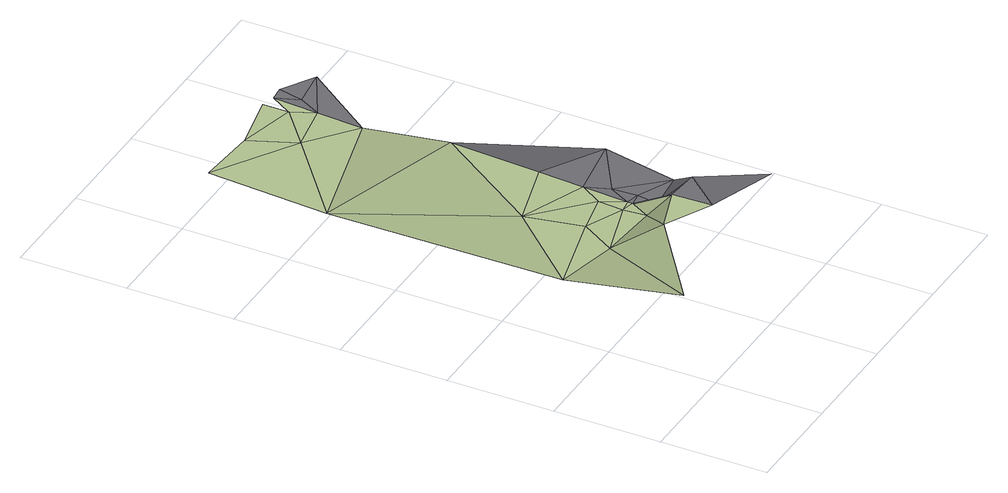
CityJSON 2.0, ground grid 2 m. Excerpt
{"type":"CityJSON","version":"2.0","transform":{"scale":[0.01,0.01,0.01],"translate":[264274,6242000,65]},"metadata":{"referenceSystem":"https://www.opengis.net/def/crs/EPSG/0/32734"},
"CityObjects":{
"terrain1":{"type":"TINRelief","geometry":[{"type":"CompositeSurface","lod":"1","boundaries":[[[0,1,2]],[[0,2,3]],[[0,4,1]],[[1,4,5]],[[6,1,5]],[[7,0,3]],[[4,0,8]],[[7,8,0]],[[3,9,10]],[[3,10,7]],[[11,5,4]],[[8,11,4]],[[8,7,12]],[[12,7,10]],[[5,11,13]],[[14,6,5]],[[11,8,15]],[[12,15,8]],[[5,13,16]],[[15,13,11]],[[17,6,18]],[[14,5,16]],[[6,19,18]],[[14,19,6]],[[17,18,20]],[[21,20,18]],[[19,22,18]],[[23,20,21]],[[22,21,18]],[[24,21,22]]]}]},
"road1":{"type":"Road","attributes":{"highway":"tertiary","name":"Upper Roodebloem Road","surface":"asphalt","lanes":1,"width":2.2,"oneway":"yes"},"geometry":[{"type":"MultiSurface","lod":"1","boundaries":[[[10,9,25]],[[12,10,26]],[[25,26,10]],[[15,12,27]],[[26,27,12]],[[27,28,15]],[[13,15,28]],[[29,27,26]],[[25,29,26]],[[29,28,27]],[[9,30,25]],[[28,31,13]],[[16,13,31]],[[31,28,29]],[[16,32,14]],[[24,22,33]],[[22,19,34]],[[35,24,33]],[[22,34,33]],[[33,34,35]]]}]}
},
"vertices":[
[170,286,140],[51,312,140],[49,85,180],[223,212,180],[211,352,140],[189,460,140],[86,773,110],[286,277,140],[282,320,140],[311,167,180],[309,241,180],[287,368,140],[307,314,140],[313,410,140],[330,667,140],[308,324,140],[319,496,140],[104,1004,110],[254,909,110],[341,839,110],[217,995,110],[326,969,110],[347,925,110],[327,1018,110],[353,1011,110],
[370,235,180],[327,278,140],[333,318,140],[330,365,140],[402,286,140],[531,170,110],[432,429,140],[538,484,60],[369,967,110],[441,976,110],[379,1013,110]
]}
